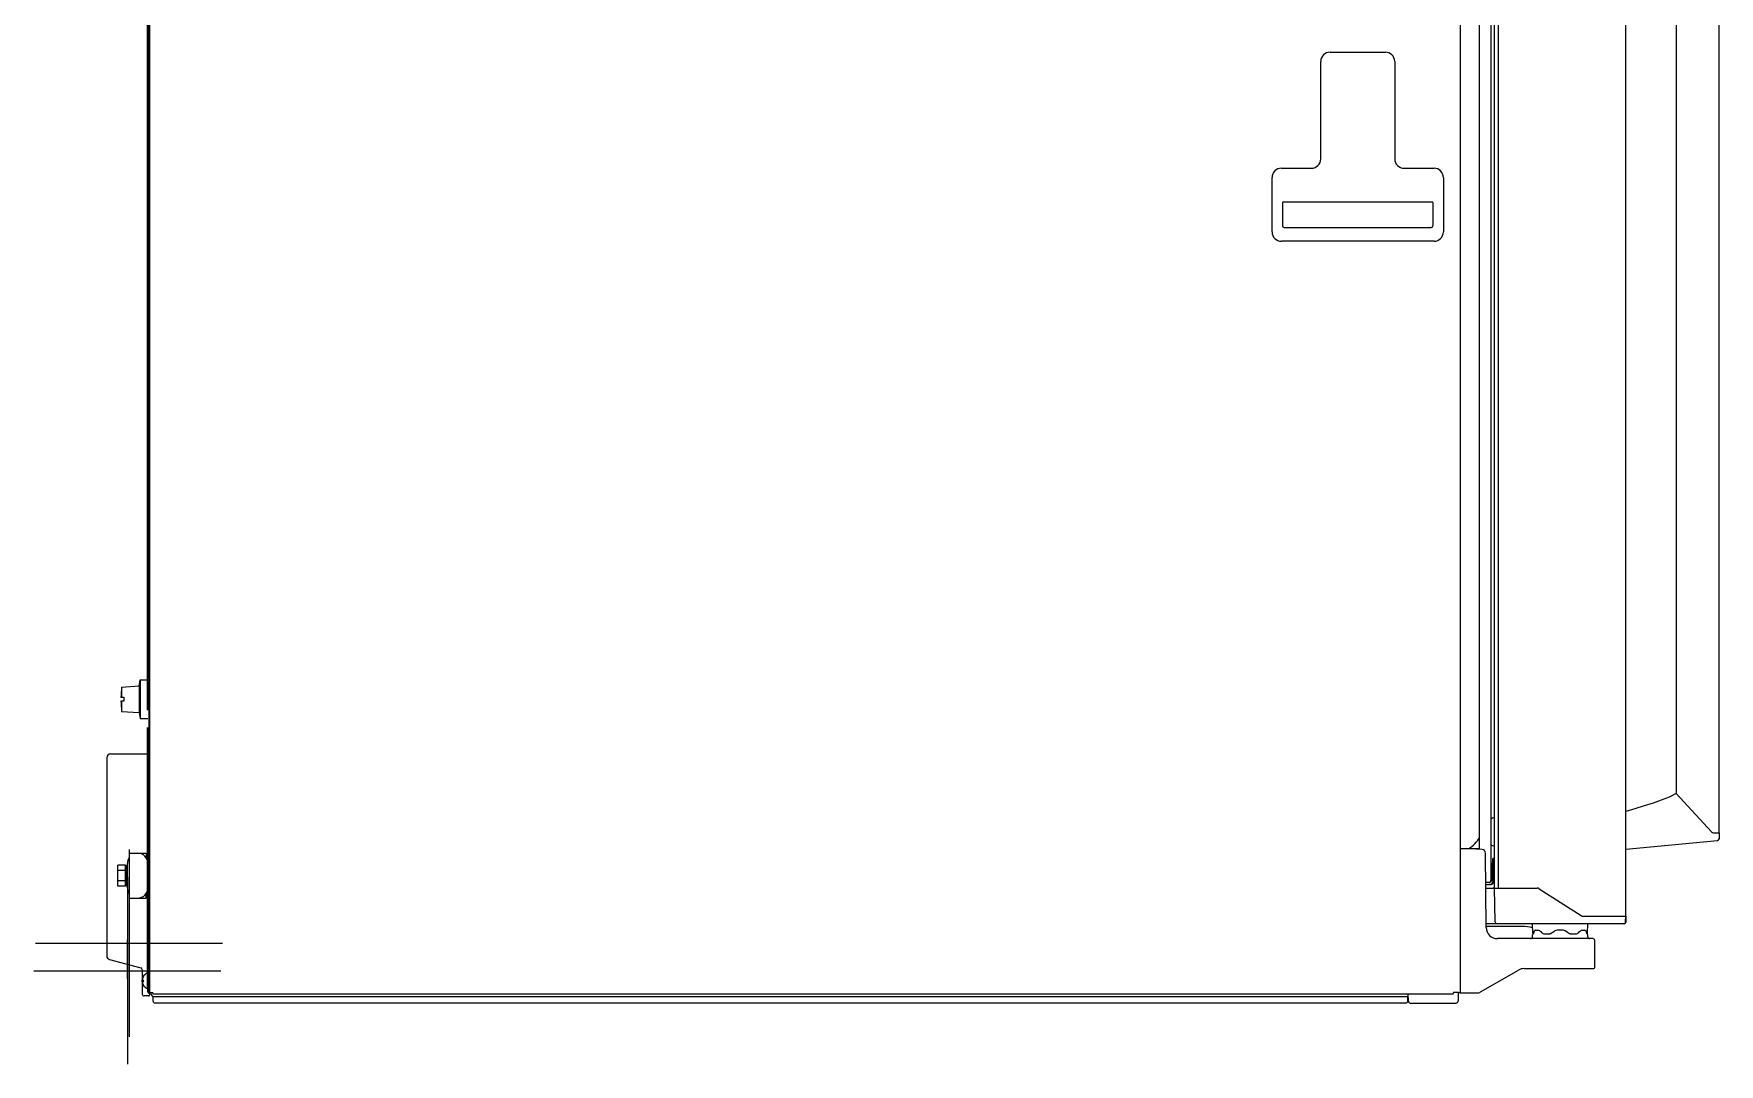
# Model space of a CAD drawing. Header units: millimetres. Extents: x 13025 to 18152, y 3757 to 7714.
# Drawn here: x 17251 to 18152, y 5579 to 6129 of the extents above; entities that cross this region are included whole.
import ezdxf

# ---------------------------------------------------------------- set-up
doc = ezdxf.new("R2010")
doc.units = ezdxf.units.MM
doc.header["$LTSCALE"] = 346.5
doc.layers.get('0').update_dxf_attribs({"linetype": 'CONTINUOUS'})
doc.layers.add('1', color=7, linetype='CONTINUOUS', true_color=0xffffff)
doc.layers.add('GEOM', color=7, linetype='CONTINUOUS')

msp = doc.modelspace()

# ---------------------------------------------------------------- linework, layer by layer
at = {"color": 7, "linetype": 'Continuous'}
for p, q in [((17298.3, 5780.2), (17307.6, 5780.85)), ((17298.3, 5780.2), (17298.3, 5774.7)), ((17307.6, 5780.85), (17308.16, 5784.03)), ((17307.6, 5780.85), (17307.6, 5766.55)), ((17308.16, 5784.03), (17312.36, 5784.03)), ((17308.16, 5784.03), (17308.16, 5763.37)), ((17297.97, 5774.7), (17299.47, 5774.7)), ((17299.47, 5772.7), (17297.97, 5772.7)), ((17298.3, 5772.7), (17298.3, 5767.2)), ((17298.3, 5767.2), (17307.6, 5766.55)), ((17307.6, 5766.55), (17308.16, 5763.37)), ((17308.16, 5763.37), (17312.36, 5763.37)), ((17292.39, 5744.45), (17308.36, 5744.45)), ((17308.36, 5744.45), (17312.36, 5744.45)), ((17290.39, 5742.45), (17290.39, 5636.63)), ((17302.36, 5691.45), (17302.36, 5687.17)), ((17302.36, 5691.45), (17311.36, 5691.45)), ((17311.36, 5691.45), (17311.36, 5689.11)), ((17296.36, 5673.8), (17296.36, 5685.1)), ((17300.36, 5685.1), (17296.36, 5685.1)), ((17300.36, 5682.27), (17296.36, 5682.27)), ((17300.36, 5673.8), (17300.36, 5685.1)), ((17300.44, 5682.45), (17300.36, 5682.45)), ((17300.37, 5684.8), (17301.35, 5684.8)), ((17300.84, 5684.75), (17300.37, 5684.69)), ((17300.37, 5684.69), (17300.88, 5684.2)), ((17300.37, 5684.26), (17300.45, 5684.34)), ((17300.84, 5684.05), (17300.37, 5683.94)), ((17300.37, 5683.94), (17300.88, 5683.04)), ((17300.37, 5683.15), (17300.54, 5683.45)), ((17300.84, 5682.81), (17300.37, 5682.66)), ((17300.37, 5682.66), (17300.88, 5681.44)), ((17300.38, 5682.6), (17300.37, 5682.66)), ((17300.84, 5681.15), (17300.37, 5680.99)), ((17300.37, 5680.99), (17300.88, 5679.6)), ((17300.61, 5682.73), (17300.61, 5683.01)), ((17300.61, 5682.73), (17300.61, 5682.93)), ((17300.61, 5681.72), (17300.61, 5681.07)), ((17300.61, 5681.07), (17300.61, 5681.72)), ((17300.75, 5682.8), (17300.79, 5682.86)), ((17300.84, 5684.75), (17301.35, 5684.26)), ((17300.84, 5684.05), (17301.35, 5683.15)), ((17300.84, 5682.81), (17301.35, 5681.59)), ((17300.84, 5681.15), (17301.35, 5679.77)), ((17301.35, 5684.26), (17300.88, 5684.2)), ((17301.35, 5683.15), (17300.88, 5683.04)), ((17301.35, 5681.59), (17300.88, 5681.44)), ((17301.11, 5681.07), (17300.99, 5681.07)), ((17301.11, 5681.03), (17301.07, 5681.03)), ((17301.11, 5682.46), (17301.09, 5682.46)), ((17301.11, 5682.42), (17301.1, 5682.42)), ((17301.11, 5682.39), (17301.11, 5682.46)), ((17301.11, 5682.42), (17301.11, 5682.45)), ((17301.36, 5682.45), (17301.11, 5682.45)), ((17301.11, 5682.16), (17301.11, 5682.39)), ((17301.11, 5681.03), (17301.11, 5681.07)), ((17301.11, 5680.99), (17301.11, 5681.07)), ((17301.11, 5680.42), (17301.11, 5680.99)), ((17301.35, 5682.66), (17301.21, 5682.7)), ((17301.28, 5682.45), (17301.34, 5682.6)), ((17301.35, 5683.94), (17301.29, 5683.96)), ((17301.34, 5682.6), (17301.35, 5682.66)), ((17301.36, 5672.95), (17301.36, 5685.95)), ((17302.36, 5687.17), (17301.55, 5687.39)), ((17312.36, 5685.95), (17312.36, 5672.95)), ((17300.36, 5676.62), (17296.36, 5676.62)), ((17300.36, 5673.8), (17296.36, 5673.8)), ((17300.61, 5676.45), (17300.36, 5676.45)), ((17300.84, 5679.3), (17300.37, 5679.13)), ((17300.37, 5679.13), (17300.88, 5677.74)), ((17300.84, 5677.46), (17300.37, 5677.31)), ((17300.37, 5677.31), (17300.88, 5676.09)), ((17300.38, 5676.3), (17300.37, 5676.24)), ((17300.51, 5676.19), (17300.37, 5676.24)), ((17300.84, 5675.86), (17300.37, 5675.75)), ((17300.37, 5675.75), (17300.88, 5674.84)), ((17300.43, 5674.94), (17300.37, 5674.95)), ((17300.84, 5674.69), (17300.37, 5674.63)), ((17300.37, 5674.63), (17300.88, 5674.15)), ((17300.84, 5674.1), (17300.37, 5674.1)), ((17300.43, 5676.42), (17300.38, 5676.3)), ((17300.44, 5676.45), (17300.43, 5676.42)), ((17300.54, 5675.44), (17300.53, 5675.4)), ((17300.61, 5679.45), (17300.61, 5680.24)), ((17300.61, 5679.4), (17300.61, 5680.24)), ((17301.11, 5679.49), (17300.61, 5679.49)), ((17301.11, 5679.45), (17300.61, 5679.45)), ((17300.61, 5679.4), (17300.61, 5679.4)), ((17301.11, 5679.4), (17300.61, 5679.4)), ((17300.61, 5677.87), (17300.61, 5678.47)), ((17300.61, 5677.82), (17300.61, 5678.47)), ((17300.65, 5677.87), (17300.61, 5677.87)), ((17300.73, 5677.82), (17300.61, 5677.82)), ((17300.61, 5676.48), (17300.61, 5676.73)), ((17300.61, 5676.44), (17300.61, 5676.73)), ((17300.62, 5676.48), (17300.61, 5676.48)), ((17300.63, 5676.44), (17300.61, 5676.44)), ((17300.84, 5679.3), (17301.35, 5677.91)), ((17300.84, 5677.46), (17301.35, 5676.24)), ((17300.84, 5675.86), (17301.35, 5674.95)), ((17300.84, 5674.69), (17301.35, 5674.21)), ((17300.84, 5674.1), (17301.35, 5674.1)), ((17301.35, 5679.77), (17300.88, 5679.6)), ((17301.35, 5677.91), (17300.88, 5677.74)), ((17301.35, 5676.24), (17300.88, 5676.09)), ((17301.35, 5674.95), (17300.88, 5674.84)), ((17301.35, 5674.21), (17300.88, 5674.15)), ((17300.98, 5676.12), (17300.95, 5676.07)), ((17301.11, 5679.45), (17301.11, 5679.5)), ((17301.11, 5679.4), (17301.11, 5679.49)), ((17301.11, 5678.66), (17301.11, 5679.4)), ((17301.11, 5677.82), (17301.11, 5677.17)), ((17301.11, 5676.16), (17301.11, 5675.96)), ((17301.24, 5675.29), (17301.16, 5675.49)), ((17301.18, 5675.44), (17301.35, 5675.75)), ((17301.31, 5675.14), (17301.24, 5675.29)), ((17301.27, 5674.55), (17301.35, 5674.63)), ((17301.36, 5676.45), (17301.28, 5676.45)), ((17301.34, 5676.3), (17301.35, 5676.24)), ((17302.36, 5671.72), (17301.55, 5671.5)), ((17302.36, 5671.72), (17302.36, 5667.45)), ((17302.36, 5667.45), (17311.36, 5667.45)), ((17311.36, 5667.45), (17311.36, 5669.79)), ((17301.36, 5624.3), (17301.36, 5645.2)), ((17291.84, 5634.7), (17308.62, 5630.2)), ((17309.36, 5629.23), (17309.36, 5624.01)), ((17311.76, 5627.3), (17311.96, 5627.3)), ((17309.36, 5624.05), (17309.36, 5616.2)), ((17309.36, 5622.8), (17309.36, 5623.8)), ((17309.36, 5623.8), (17309.91, 5623.8)), ((17309.91, 5622.8), (17309.36, 5622.8)), ((17309.88, 5625.6), (17309.91, 5625.6)), ((17309.91, 5621), (17309.88, 5621)), ((17311.76, 5619.3), (17311.96, 5619.3)), ((17313.16, 5618.3), (17313.16, 5615.7)), ((17312.66, 5615.2), (17310.36, 5615.2)), ((17313.16, 5617.1), (17314.94, 5617.1)), ((17313.96, 5616.7), (17313.96, 5617.1)), ((17315.16, 5614.9), (17985.36, 5614.9)), ((17315.16, 5612.4), (17315.16, 5614.9)), ((18009.28, 5616.2), (17315.35, 5616.2)), ((17984.16, 5611.4), (17316.16, 5611.4)), ((17985.16, 5612.4), (17985.16, 5614.9)), ((17985.52, 5612.39), (17985.49, 5616.2)), ((17986.52, 5611.4), (18011.03, 5611.4)), ((18012.26, 5617.1), (18009.69, 5617.1)), ((18012.11, 5617.1), (18012.03, 5612.38)), ((18012.26, 5617.1), (18013.16, 5617.1))]:
    msp.add_line(p, q, dxfattribs=at)
msp.add_line((17299.47, 5774.7), (17299.47, 5772.7))
at = {"color": 4}
for p, q in [((17302.27, 5693.45), (17302.27, 5593.45)), ((17252.27, 5643.45), (17352.27, 5643.45))]:
    msp.add_line(p, q, dxfattribs=at)
at = {"color": 1}
for p, q in [((17301.36, 5678.7), (17301.36, 5578.7)), ((17251.36, 5628.7), (17351.36, 5628.7))]:
    msp.add_line(p, q, dxfattribs=at)
at = {"color": 7, "linetype": 'Continuous'}
for points in [[(17300.38, 5682.6), (17300.44, 5682.44), (17300.52, 5682.24)], [(17300.41, 5683.75), (17300.43, 5683.73), (17300.47, 5683.64), (17300.5, 5683.55), (17300.54, 5683.46)], [(17300.5, 5684.24), (17300.51, 5684.23), (17300.52, 5684.21), (17300.53, 5684.18), (17300.54, 5684.16), (17300.55, 5684.13), (17300.56, 5684.11), (17300.57, 5684.09), (17300.58, 5684.06), (17300.58, 5684.04), (17300.59, 5684.02), (17300.59, 5684)], [(17300.52, 5682.24), (17300.57, 5682.06), (17300.6, 5681.89), (17300.61, 5681.72)], [(17300.54, 5683.46), (17300.56, 5683.37), (17300.59, 5683.28)], [(17300.59, 5683.28), (17300.6, 5683.18), (17300.61, 5683.09), (17300.61, 5683.01)], [(17301.18, 5683.45), (17301.24, 5683.61), (17301.31, 5683.75)], [(17300.53, 5675.4), (17300.49, 5675.32), (17300.46, 5675.24), (17300.42, 5675.16), (17300.41, 5675.14)], [(17301.2, 5676.66), (17301.14, 5676.85), (17301.11, 5677), (17301.11, 5677.17)], [(17301.16, 5675.49), (17301.12, 5675.71), (17301.11, 5675.96)], [(17301.21, 5674.65), (17301.15, 5674.79), (17301.13, 5674.9)], [(17301.34, 5676.3), (17301.27, 5676.46), (17301.2, 5676.66)]]:
    msp.add_lwpolyline(points, dxfattribs=at)
for centre, radius, start, end in [((17357.96, 5773.78), 60, 173.86251, 179.12632), ((17357.96, 5773.61), 60, 180.87368, 186.13749), ((17292.39, 5742.45), 2, 90, 180), ((17306.86, 5685.95), 5.5, 0, 90), ((17303.8, 5680.7), 3.7, 145.33413, 145.85804), ((17306.86, 5685.95), 5.5, 144.9032, 180), ((17301.1, 5678.56), 0.831, 241.44044, 243.42333), ((17304.56, 5673.55), 4.4, 145.16301, 145.44799), ((17299.95, 5674.48), 1.42, 17.29369, 19.03642), ((17306.86, 5672.95), 5.5, 180, 215.0968), ((17306.86, 5672.95), 5.5, 270, 0), ((17292.36, 5636.63), 2, 180, 255), ((17308.36, 5629.23), 1, 0, 75), ((17313.98, 5623.1), 4.8, 120.30118, 148.62729), ((17311.76, 5626.9), 0.4, 90, 120.30118), ((17311.96, 5626.9), 0.4, 0, 90), ((17311.33, 5624.05), 1.98, 174.86273, 175.7144), ((17311.32, 5624.05), 1.97, 175.71404, 176.97664), ((17311.31, 5624.05), 1.96, 176.97715, 178.00366), ((17311.3, 5624.05), 1.95, 178.00369, 179.07382), ((17311.3, 5624.05), 1.95, 179.07411, 181.15407), ((17311.3, 5624.05), 1.95, 181.15446, 182.37669), ((17311.31, 5624.05), 1.96, 182.37651, 183.21588), ((17311.32, 5624.05), 1.97, 183.21665, 184.6016), ((17311.33, 5624.05), 1.98, 184.60089, 185.25577), ((17311.33, 5622.55), 1.98, 174.74422, 175.39913), ((17311.32, 5622.55), 1.97, 175.39843, 176.78331), ((17311.31, 5622.55), 1.96, 176.78408, 177.62353), ((17311.3, 5622.55), 1.96, 177.62337, 178.84548), ((17311.3, 5622.55), 1.95, 178.84587, 180.92582), ((17311.3, 5622.55), 1.95, 180.92611, 181.99638), ((17311.31, 5622.55), 1.96, 181.99641, 183.02279), ((17311.32, 5622.55), 1.97, 183.0233, 184.28602), ((17311.33, 5622.55), 1.98, 184.28564, 185.13722), ((17313.86, 5623.15), 4.64, 163.60363, 165.68242), ((17311.35, 5624.04), 2.01, 172.72561, 174.85983), ((17311.35, 5624.05), 2.01, 185.2585, 187.27409), ((17311.35, 5622.54), 2.01, 172.72591, 174.7415), ((17311.35, 5622.55), 2.01, 185.14015, 187.27441), ((17313.86, 5623.44), 4.64, 194.31758, 196.39637), ((17313.89, 5623.14), 4.67, 162.62279, 163.60512), ((17313.89, 5623.45), 4.67, 196.39488, 197.37721), ((17313.9, 5623.14), 4.68, 161.53495, 162.62273), ((17313.9, 5623.46), 4.68, 197.37727, 198.46505), ((17313.92, 5623.13), 4.7, 159.48126, 161.53441), ((17313.92, 5623.46), 4.7, 198.46559, 200.51874), ((17313.93, 5623.13), 4.72, 158.99775, 159.4819), ((17313.93, 5623.47), 4.72, 200.5181, 201.00225), ((17313.94, 5623.12), 4.72, 157.45244, 158.99746), ((17313.94, 5623.47), 4.72, 201.00254, 202.54756), ((17313.94, 5623.12), 4.73, 156.68262, 157.45262), ((17313.94, 5623.47), 4.73, 202.54738, 203.31738), ((17313.95, 5623.12), 4.73, 155.4278, 156.68253), ((17313.95, 5623.48), 4.73, 203.31747, 204.5722), ((17313.95, 5623.12), 4.74, 154.45979, 155.42782), ((17313.95, 5623.48), 4.74, 204.57218, 205.5402), ((17313.96, 5623.12), 4.74, 153.3188, 154.45978), ((17313.96, 5623.48), 4.74, 205.54022, 206.6812), ((17313.96, 5623.11), 4.75, 151.99259, 153.31875), ((17313.96, 5623.48), 4.75, 206.68125, 208.00741), ((17313.96, 5623.11), 4.75, 151.03163, 151.99262), ((17313.96, 5623.48), 4.75, 208.00738, 208.96837), ((17313.97, 5623.11), 4.75, 148.46592, 151.0313), ((17313.97, 5623.48), 4.75, 208.9687, 211.53408), ((17313.67, 5623.3), 3.79, 172.40134, 179.99114), ((17313.67, 5623.3), 3.79, 180.00886, 187.59866), ((17313.98, 5623.5), 4.8, 211.37271, 239.69882), ((17311.76, 5619.7), 0.4, 239.69882, 270), ((17311.96, 5619.7), 0.4, 270, 0), ((17310.36, 5616.2), 1, 180, 270), ((17312.66, 5615.7), 0.5, 270, 0), ((17315.76, 5616.7), 1.8, 180, 270), ((17316.16, 5612.4), 1, 180, 270), ((17984.16, 5612.4), 1, 270, 0), ((17985.36, 5616.7), 1.8, 270, 274.58817), ((17986.52, 5612.4), 1, 180.5, 270), ((18011.03, 5612.4), 1, 270, 359)]:
    msp.add_arc(centre, radius, start, end, dxfattribs=at)
for points in [[(17300.38, 5684.69), (17300.37, 5684.72), (17300.37, 5684.76), (17300.37, 5684.8)], [(17300.42, 5683.96), (17300.39, 5684.06), (17300.37, 5684.16), (17300.37, 5684.26)], [(17300.5, 5684.24), (17300.49, 5684.27), (17300.47, 5684.31), (17300.45, 5684.34)], [(17301.03, 5681.05), (17301.01, 5681.06), (17301, 5681.07), (17300.99, 5681.07)], [(17301.07, 5681.03), (17301.05, 5681.04), (17301.04, 5681.04), (17301.03, 5681.05)], [(17301.11, 5682.37), (17301.11, 5682.4), (17301.1, 5682.43), (17301.09, 5682.46)], [(17301.12, 5683.55), (17301.17, 5683.69), (17301.24, 5683.82), (17301.29, 5683.96)], [(17301.14, 5683.51), (17301.2, 5683.59), (17301.26, 5683.67), (17301.31, 5683.75)], [(17301.17, 5682.45), (17301.2, 5682.47), (17301.24, 5682.49), (17301.27, 5682.51)], [(17301.24, 5684.36), (17301.29, 5684.47), (17301.33, 5684.58), (17301.34, 5684.69)], [(17301.27, 5682.51), (17301.3, 5682.53), (17301.33, 5682.56), (17301.34, 5682.6)], [(17301.29, 5683.96), (17301.33, 5684.06), (17301.35, 5684.16), (17301.35, 5684.26)], [(17301.34, 5684.69), (17301.35, 5684.72), (17301.35, 5684.76), (17301.35, 5684.8)], [(17300.43, 5674.94), (17300.39, 5674.84), (17300.37, 5674.74), (17300.37, 5674.63)], [(17300.38, 5674.21), (17300.37, 5674.17), (17300.37, 5674.13), (17300.37, 5674.1)], [(17300.44, 5676.37), (17300.41, 5676.35), (17300.39, 5676.33), (17300.38, 5676.3)], [(17300.47, 5674.53), (17300.43, 5674.43), (17300.39, 5674.32), (17300.38, 5674.21)], [(17300.57, 5675.38), (17300.52, 5675.3), (17300.45, 5675.23), (17300.41, 5675.14)], [(17300.55, 5676.45), (17300.51, 5676.42), (17300.47, 5676.4), (17300.44, 5676.37)], [(17300.61, 5676.52), (17300.61, 5676.49), (17300.62, 5676.46), (17300.63, 5676.44)], [(17300.65, 5677.87), (17300.66, 5677.86), (17300.69, 5677.84), (17300.71, 5677.83)], [(17301.21, 5674.65), (17301.23, 5674.62), (17301.25, 5674.59), (17301.27, 5674.55)], [(17301.31, 5674.9), (17301.33, 5674.81), (17301.35, 5674.72), (17301.35, 5674.63)], [(17301.34, 5674.21), (17301.35, 5674.17), (17301.35, 5674.13), (17301.35, 5674.1)]]:
    msp.add_open_spline(points, degree=3, dxfattribs=at)
for points, knots in [([(17300.45, 5684.34), (17300.44, 5684.37), (17300.39, 5684.48), (17300.37, 5684.6), (17300.37, 5684.69)], [0, 0, 0, 0, 0.243423, 1, 1, 1, 1]), ([(17300.41, 5683.75), (17300.39, 5683.8), (17300.37, 5683.86), (17300.37, 5683.93), (17300.37, 5683.94)], [0, 0, 0, 0, 0.735675, 1, 1, 1, 1]), ([(17300.51, 5682.7), (17300.49, 5682.74), (17300.42, 5682.88), (17300.37, 5683.03), (17300.37, 5683.15)], [0, 0, 0, 0, 0.263542, 1, 1, 1, 1]), ([(17300.61, 5681.07), (17300.61, 5681.12), (17300.66, 5681.21), (17300.76, 5681.3), (17300.84, 5681.37), (17300.88, 5681.42), (17300.88, 5681.44)], [0, 0, 0, 0, 0.313522, 0.617979, 0.870369, 1, 1, 1, 1]), ([(17300.79, 5682.86), (17300.81, 5682.89), (17300.85, 5682.95), (17300.88, 5683.01), (17300.88, 5683.04)], [0, 0, 0, 0, 0.632582, 1, 1, 1, 1]), ([(17300.83, 5684.05), (17300.84, 5684.07), (17300.86, 5684.12), (17300.88, 5684.17), (17300.88, 5684.2)], [0, 0, 0, 0, 0.333914, 1, 1, 1, 1]), ([(17300.99, 5681.07), (17300.95, 5681.09), (17300.91, 5681.11), (17300.84, 5681.14), (17300.84, 5681.15)], [0, 0, 0, 0, 0.682265, 1, 1, 1, 1]), ([(17300.86, 5684.72), (17300.87, 5684.73), (17300.88, 5684.75), (17300.88, 5684.78), (17300.88, 5684.8)], [0, 0, 0, 0, 0.307876, 1, 1, 1, 1]), ([(17301.09, 5682.46), (17301.06, 5682.52), (17300.98, 5682.62), (17300.89, 5682.71), (17300.86, 5682.76)], [0, 0, 0, 0, 0.564786, 1, 1, 1, 1]), ([(17301.11, 5680.98), (17301.11, 5680.98), (17301.1, 5681), (17301.08, 5681.02), (17301.07, 5681.03)], [0, 0, 0, 0, 0.186456, 1, 1, 1, 1]), ([(17301.11, 5682.45), (17301.11, 5682.5), (17301.15, 5682.58), (17301.19, 5682.66), (17301.21, 5682.7)], [0, 0, 0, 0, 0.487361, 1, 1, 1, 1]), ([(17301.11, 5681.07), (17301.11, 5681.1), (17301.13, 5681.14), (17301.18, 5681.22), (17301.26, 5681.33), (17301.32, 5681.46), (17301.35, 5681.55), (17301.35, 5681.59)], [0, 0, 0, 0, 0.116261, 0.247957, 0.52371, 0.785178, 1, 1, 1, 1]), ([(17301.21, 5682.7), (17301.23, 5682.74), (17301.3, 5682.88), (17301.35, 5683.03), (17301.35, 5683.15)], [0, 0, 0, 0, 0.263741, 1, 1, 1, 1]), ([(17301.27, 5684.34), (17301.28, 5684.37), (17301.32, 5684.48), (17301.35, 5684.6), (17301.35, 5684.69)], [0, 0, 0, 0, 0.243527, 1, 1, 1, 1]), ([(17301.31, 5683.75), (17301.33, 5683.8), (17301.35, 5683.86), (17301.35, 5683.93), (17301.35, 5683.94)], [0, 0, 0, 0, 0.735801, 1, 1, 1, 1]), ([(17300.61, 5679.4), (17300.61, 5679.38), (17300.58, 5679.36), (17300.53, 5679.32), (17300.46, 5679.26), (17300.4, 5679.19), (17300.37, 5679.15), (17300.37, 5679.13)], [0, 0, 0, 0, 0.102993, 0.246936, 0.559924, 0.835552, 1, 1, 1, 1]), ([(17300.61, 5677.82), (17300.61, 5677.8), (17300.59, 5677.76), (17300.53, 5677.67), (17300.46, 5677.57), (17300.39, 5677.44), (17300.37, 5677.35), (17300.37, 5677.31)], [0, 0, 0, 0, 0.116098, 0.247815, 0.523315, 0.785232, 1, 1, 1, 1]), ([(17300.51, 5676.19), (17300.49, 5676.15), (17300.42, 5676.02), (17300.37, 5675.86), (17300.37, 5675.75)], [0, 0, 0, 0, 0.263535, 1, 1, 1, 1]), ([(17300.41, 5675.14), (17300.39, 5675.1), (17300.37, 5675.03), (17300.37, 5674.97), (17300.37, 5674.95)], [0, 0, 0, 0, 0.735675, 1, 1, 1, 1]), ([(17300.45, 5674.55), (17300.44, 5674.53), (17300.39, 5674.42), (17300.37, 5674.3), (17300.37, 5674.21)], [0, 0, 0, 0, 0.243421, 1, 1, 1, 1]), ([(17300.59, 5675.35), (17300.57, 5675.28), (17300.51, 5675.14), (17300.45, 5675.01), (17300.43, 5674.94)], [0, 0, 0, 0, 0.498988, 1, 1, 1, 1]), ([(17300.61, 5676.44), (17300.61, 5676.4), (17300.57, 5676.31), (17300.53, 5676.23), (17300.51, 5676.19)], [0, 0, 0, 0, 0.486608, 1, 1, 1, 1]), ([(17300.61, 5679.5), (17300.61, 5679.52), (17300.69, 5679.54), (17300.75, 5679.56), (17300.81, 5679.57), (17300.85, 5679.58), (17300.87, 5679.59), (17300.88, 5679.59), (17300.88, 5679.6)], [0, 0, 0, 0, 0.234722, 0.591057, 0.75759, 0.887532, 0.968178, 1, 1, 1, 1]), ([(17300.61, 5677.92), (17300.61, 5677.91), (17300.62, 5677.89), (17300.63, 5677.88), (17300.65, 5677.87)], [0, 0, 0, 0, 0.191218, 1, 1, 1, 1]), ([(17300.63, 5676.44), (17300.66, 5676.37), (17300.74, 5676.27), (17300.83, 5676.18), (17300.86, 5676.14)], [0, 0, 0, 0, 0.565636, 1, 1, 1, 1]), ([(17300.73, 5677.82), (17300.77, 5677.8), (17300.81, 5677.78), (17300.87, 5677.76), (17300.88, 5677.74)], [0, 0, 0, 0, 0.681527, 1, 1, 1, 1]), ([(17301.11, 5679.4), (17301.11, 5679.37), (17301.03, 5679.35), (17300.97, 5679.34), (17300.91, 5679.32), (17300.87, 5679.31), (17300.85, 5679.31), (17300.84, 5679.3), (17300.84, 5679.3)], [0, 0, 0, 0, 0.234215, 0.591078, 0.75691, 0.887891, 0.968257, 1, 1, 1, 1]), ([(17301.11, 5677.82), (17301.11, 5677.77), (17301.06, 5677.68), (17300.95, 5677.6), (17300.88, 5677.53), (17300.84, 5677.48), (17300.84, 5677.46)], [0, 0, 0, 0, 0.31304, 0.617988, 0.870702, 1, 1, 1, 1]), ([(17300.94, 5676.05), (17300.91, 5676.01), (17300.87, 5675.95), (17300.84, 5675.88), (17300.84, 5675.86)], [0, 0, 0, 0, 0.634587, 1, 1, 1, 1]), ([(17300.89, 5674.84), (17300.88, 5674.83), (17300.86, 5674.78), (17300.84, 5674.73), (17300.84, 5674.69)], [0, 0, 0, 0, 0.333104, 1, 1, 1, 1]), ([(17300.85, 5674.18), (17300.85, 5674.17), (17300.84, 5674.14), (17300.84, 5674.12), (17300.84, 5674.1)], [0, 0, 0, 0, 0.309257, 1, 1, 1, 1]), ([(17301.11, 5679.5), (17301.11, 5679.51), (17301.14, 5679.53), (17301.18, 5679.58), (17301.25, 5679.64), (17301.31, 5679.7), (17301.35, 5679.75), (17301.35, 5679.77)], [0, 0, 0, 0, 0.103277, 0.247311, 0.560657, 0.83546, 1, 1, 1, 1]), ([(17301.21, 5676.19), (17301.23, 5676.15), (17301.3, 5676.02), (17301.35, 5675.86), (17301.35, 5675.75)], [0, 0, 0, 0, 0.263741, 1, 1, 1, 1]), ([(17301.27, 5674.55), (17301.28, 5674.53), (17301.32, 5674.42), (17301.35, 5674.3), (17301.35, 5674.21)], [0, 0, 0, 0, 0.243538, 1, 1, 1, 1]), ([(17301.31, 5675.14), (17301.33, 5675.1), (17301.35, 5675.03), (17301.35, 5674.97), (17301.35, 5674.95)], [0, 0, 0, 0, 0.735799, 1, 1, 1, 1]), ([(17315.35, 5616.2), (17315.31, 5616.2), (17315.25, 5616.26), (17315.19, 5616.35), (17315.14, 5616.47), (17315.09, 5616.6), (17315.02, 5616.81), (17314.97, 5616.98), (17314.94, 5617.1)], [0, 0, 0, 0, 0.121805, 0.218261, 0.339787, 0.483604, 0.645308, 1, 1, 1, 1]), ([(18009.28, 5616.2), (18009.32, 5616.2), (18009.38, 5616.26), (18009.44, 5616.35), (18009.49, 5616.47), (18009.54, 5616.6), (18009.61, 5616.81), (18009.66, 5616.98), (18009.69, 5617.1)], [0, 0, 0, 0, 0.121805, 0.218261, 0.339787, 0.483604, 0.645308, 1, 1, 1, 1])]:
    msp.add_open_spline(points, degree=3, knots=knots, dxfattribs=at)
at = {"layer": '1', "color": 7, "linetype": 'Continuous', "lineweight": 35}
for p, q in [((17313.16, 5616.3), (17313.16, 6542)), ((17312.36, 5767.8), (17312.36, 6520.04)), ((17312.36, 5619.3), (17312.36, 5758.6)), ((17312.36, 5619.3), (17312.36, 5617.3)), ((17312.36, 5617.3), (17313.16, 5617.3))]:
    msp.add_line(p, q, dxfattribs=at)
at = {"layer": 'GEOM', "color": 7, "linetype": 'Continuous'}
for p, q in [((18013.16, 6541.4), (18013.16, 5616.8)), ((18101.56, 5657.8), (18101.56, 6538.8)), ((18023.56, 5693.51), (18023.56, 6518.3)), ((18029.56, 6518.3), (18029.56, 5676.8)), ((18031.56, 5672.8), (18031.56, 6523.8)), ((18033.56, 5672.8), (18033.56, 6523.8)), ((18151.56, 5702.3), (18151.56, 6494.3)), ((18128.56, 6473.21), (18128.56, 5723.38)), ((17938.71, 6062.3), (17938.71, 6114.3)), ((17943.71, 6119.3), (17973.21, 6119.3)), ((17978.21, 6114.3), (17978.21, 6062.3)), ((17912.71, 6023.3), (17912.71, 6052.3)), ((17917.71, 6057.3), (17933.71, 6057.3)), ((17983.21, 6057.3), (17999.21, 6057.3)), ((18004.21, 6052.3), (18004.21, 6023.3)), ((17918.21, 6038.66), (17918.21, 6026.93)), ((17918.42, 6039.12), (17918.29, 6038.98)), ((17918.6, 6039.21), (17918.42, 6039.12)), ((17918.72, 6039.24), (17918.6, 6039.21)), ((17918.72, 6039.24), (17918.71, 6039.24)), ((17998.2, 6039.24), (17918.72, 6039.24)), ((17998.32, 6039.21), (17998.2, 6039.24)), ((17998.5, 6039.12), (17998.32, 6039.21)), ((17998.63, 6038.97), (17998.5, 6039.12)), ((17998.71, 6026.93), (17998.71, 6038.66)), ((17919.18, 6025.59), (17997.74, 6025.59)), ((17999.21, 6018.3), (17917.71, 6018.3)), ((18128.56, 5723.3), (18147.43, 5702.78)), ((18129.96, 5721.85), (18129.96, 5721.78)), ((18130.35, 5721.42), (18130.35, 5721.35)), ((18137.17, 5713.99), (18137.17, 5713.94)), ((18137.28, 5713.82), (18137.28, 5713.86)), ((18137.28, 5713.82), (18137.28, 5713.86)), ((18148.54, 5702.3), (18151.56, 5702.3)), ((18151.56, 5702.3), (18151.45, 5699.16)), ((18023.56, 5693.8), (18013.16, 5693.8)), ((18024.87, 5693.45), (18018.16, 5693.8)), ((18027.11, 5651.74), (18026.76, 5691.47)), ((18101.56, 5693.55), (18150.54, 5698.2)), ((18030.47, 5688.32), (18029.86, 5676.75)), ((18030.81, 5688.8), (18031.56, 5688.8)), ((18030.81, 5675.8), (18030.81, 5688.8)), ((18028.56, 5675.8), (18026.9, 5675.8)), ((18026.91, 5674.8), (18028.91, 5674.8)), ((18026.91, 5674.8), (18029.81, 5674.8)), ((18026.92, 5672.8), (18033.56, 5672.8)), ((18028.86, 5675.8), (18028.56, 5675.8)), ((18030.81, 5675.8), (18030.63, 5675.8)), ((18031.56, 5672.8), (18033.56, 5672.8)), ((18031.56, 5672.8), (18054.27, 5672.8)), ((18031.87, 5654.78), (18031.56, 5672.8)), ((18055.35, 5672.48), (18077.77, 5658.11)), ((18100.76, 5653.8), (18027.09, 5653.8)), ((18051.9, 5648.77), (18051.81, 5653.8)), ((18078.84, 5657.8), (18101.56, 5657.8)), ((18081.22, 5648.79), (18081.31, 5653.8)), ((18101.51, 5654.78), (18101.56, 5657.8)), ((18101.81, 5657.8), (18101.56, 5657.8)), ((18101.76, 5654.78), (18101.81, 5657.8)), ((18046.31, 5652.3), (18027.85, 5652.3)), ((18084.05, 5645.8), (18033.11, 5645.8)), ((18051.81, 5646.8), (18051.81, 5647.8)), ((18052.27, 5648.72), (18052.12, 5648.26)), ((18052.51, 5649.31), (18052.27, 5648.72)), ((18052.73, 5649.77), (18052.51, 5649.31)), ((18052.8, 5649.89), (18052.73, 5649.77)), ((18053.49, 5650.3), (18055.14, 5650.3)), ((18055.14, 5650.3), (18055.59, 5650.07)), ((18055.59, 5650.07), (18055.87, 5649.84)), ((18056.61, 5649.14), (18056.94, 5648.85)), ((18057.83, 5648.37), (18058.38, 5648.3)), ((18058.38, 5648.3), (18061.03, 5648.3)), ((18061.78, 5648.54), (18061.61, 5648.44)), ((18071.34, 5648.54), (18071.1, 5648.71)), ((18072.09, 5648.3), (18071.88, 5648.32)), ((18072.09, 5648.3), (18074.74, 5648.3)), ((18074.74, 5648.3), (18075.28, 5648.37)), ((18077.25, 5649.84), (18077.52, 5650.06)), ((18077.52, 5650.06), (18077.97, 5650.3)), ((18077.97, 5650.3), (18079.63, 5650.3)), ((18080.39, 5649.77), (18080.24, 5650)), ((18080.39, 5649.77), (18080.39, 5649.77)), ((18080.6, 5649.33), (18080.39, 5649.77)), ((18080.84, 5648.73), (18080.6, 5649.33)), ((18081, 5648.26), (18080.84, 5648.73)), ((18081.31, 5646.8), (18081.31, 5647.8)), ((18085.16, 5631.8), (18085.05, 5644.81)), ((18024.09, 5617.33), (18044.28, 5628.99)), ((18047.28, 5629.8), (18084.14, 5629.8)), ((18085.14, 5630.78), (18085.16, 5631.8)), ((18013.16, 5616.8), (18022.09, 5616.8))]:
    msp.add_line(p, q, dxfattribs=at)
for points in [[(17918.29, 6038.98), (17918.22, 6038.78), (17918.21, 6038.66)], [(17998.71, 6038.66), (17998.7, 6038.78), (17998.63, 6038.97)], [(18128.56, 5723.3), (18124.75, 5721.46), (18120.59, 5719.79), (18116.16, 5718.23), (18111.43, 5716.7), (18106.47, 5715.2), (18101.56, 5713.8)], [(18053.49, 5650.3), (18053.24, 5650.25), (18053, 5650.12), (18052.8, 5649.89)], [(18055.87, 5649.84), (18056.17, 5649.56), (18056.61, 5649.14)], [(18056.94, 5648.85), (18057.28, 5648.6), (18057.83, 5648.37)], [(18061.61, 5648.44), (18061.22, 5648.31), (18061.03, 5648.3)], [(18071.88, 5648.32), (18071.5, 5648.45), (18071.34, 5648.54)], [(18075.28, 5648.37), (18075.83, 5648.6), (18076.18, 5648.85)], [(18076.18, 5648.85), (18076.49, 5649.13), (18076.94, 5649.54), (18077.25, 5649.84)], [(18080.24, 5650), (18079.95, 5650.23), (18079.63, 5650.3)]]:
    msp.add_lwpolyline(points, dxfattribs=at)
msp.add_lwpolyline([(18071.1, 5648.71), (18070.56, 5649.08), (18069.32, 5649.94, 0.15208), (18068.18, 5650.3), (18064.94, 5650.3, 0.15097), (18063.81, 5649.95), (18063.2, 5649.53), (18062.38, 5648.96), (18061.78, 5648.54)], format="xyb", dxfattribs=at)
for centre, radius, start, end in [((17943.71, 6114.3), 5, 90, 180), ((17973.21, 6114.3), 5, 0, 90), ((17933.71, 6062.3), 5, 270, 0), ((17983.21, 6062.3), 5, 180, 270), ((17917.71, 6052.3), 5, 90, 180), ((17999.21, 6052.3), 5, 0, 90), ((17917.71, 6023.3), 5, 180, 270), ((17999.21, 6023.3), 5, 270, 0), ((18031.51, 5707.3), 3, 90, 130.74122), ((18008.48, 5708.97), 17.7, 301.99587, 328.48574), ((18148.54, 5703.8), 1.5, 222.5, 270), ((18150.45, 5699.2), 1, 275.42681, 358), ((18024.76, 5691.45), 2, 0.5, 87), ((18031.51, 5698.3), 3, 229.25878, 270), ((18030.96, 5688.3), 0.5, 107.63654, 177), ((18028.56, 5676.8), 1, 270, 0), ((18028.86, 5676.8), 1, 270, 357), ((18028.91, 5676.8), 2, 270, 342.24602), ((18029.81, 5675.8), 1, 270, 0), ((18029.81, 5675.8), 3, 279, 305.70165), ((18054.27, 5670.8), 2, 57.33909, 90), ((18032.87, 5654.8), 1, 181, 270), ((18078.84, 5659.8), 2, 237.33909, 270), ((18100.51, 5654.8), 1, 270, 359), ((18100.76, 5654.8), 1, 270, 359), ((18027.85, 5653.3), 1, 221.07216, 270), ((18033.11, 5651.8), 6, 180.5, 270), ((18046.31, 5632.3), 20, 73.87401, 90), ((18050.81, 5646.8), 1, 270, 0), ((18052.31, 5647.8), 0.5, 112.69994, 180), ((18052.4, 5648.8), 0.5, 182.96298, 240.33333), ((18080.72, 5648.8), 0.5, 299.66667, 359), ((18080.81, 5647.8), 0.5, 0, 67.33898), ((18082.31, 5646.8), 1, 180, 270), ((18084.05, 5644.8), 1, 0.5, 90), ((18047.28, 5623.8), 6, 90, 120), ((18084.14, 5630.8), 1, 270, 359), ((18022.09, 5620.8), 4, 270, 300)]:
    msp.add_arc(centre, radius, start, end, dxfattribs=at)
for points, knots in [([(17918.21, 6026.93), (17918.21, 6026.64), (17918.33, 6026.04), (17918.88, 6025.59), (17919.18, 6025.59)], [0, 0, 0, 0, 0.498976, 1, 1, 1, 1]), ([(17997.74, 6025.59), (17998.03, 6025.59), (17998.58, 6026.04), (17998.71, 6026.64), (17998.71, 6026.93)], [0, 0, 0, 0, 0.501243, 1, 1, 1, 1])]:
    msp.add_open_spline(points, degree=3, knots=knots, dxfattribs=at)
msp.add_open_spline([(18151.33, 5698.78), (18151.4, 5698.91), (18151.45, 5699.07), (18151.45, 5699.23)], degree=3, dxfattribs=at)

doc.saveas('drawing.dxf')
